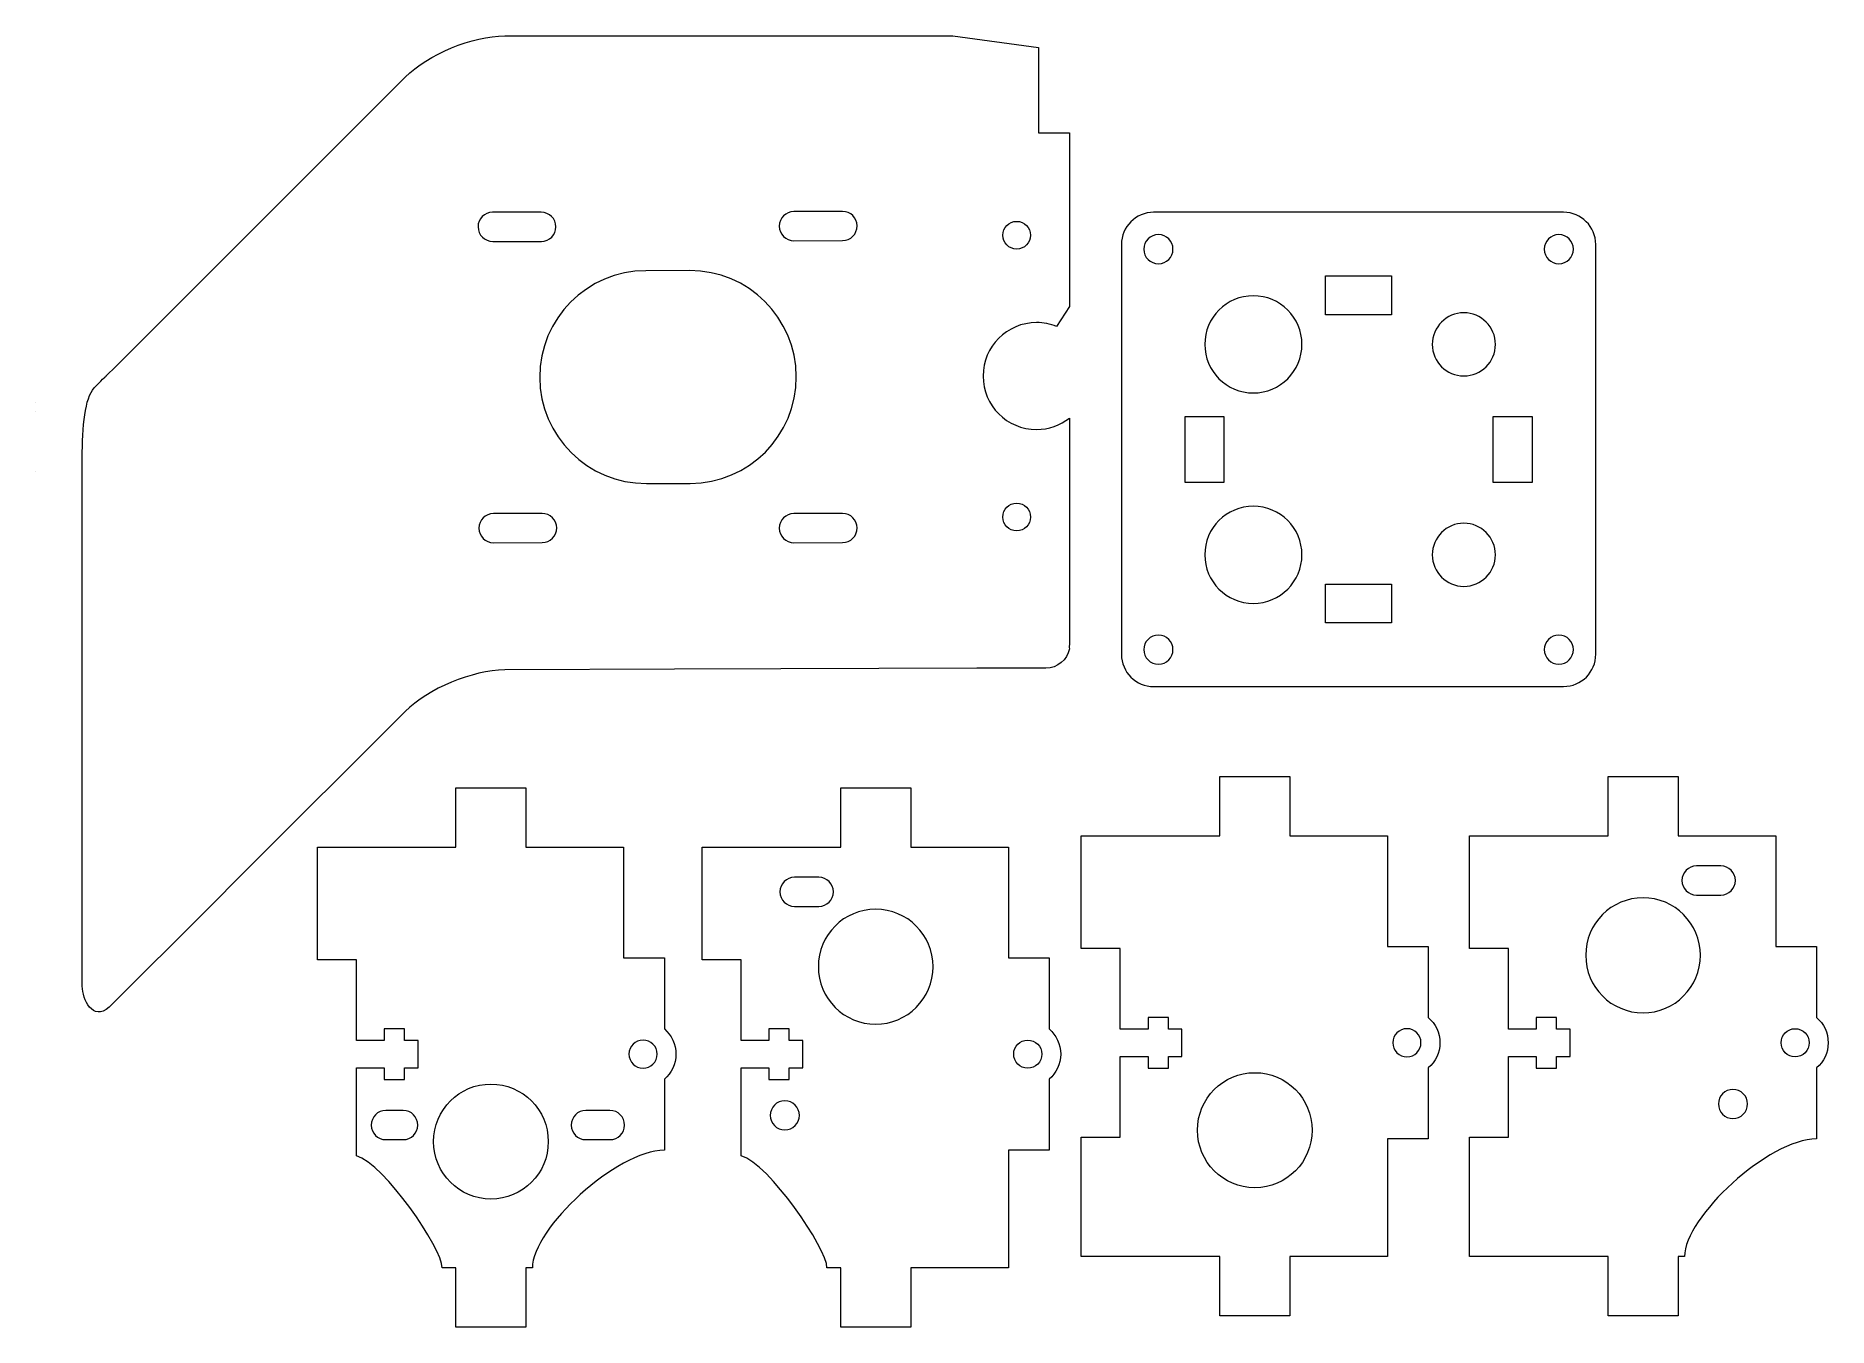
# Model space of a CAD drawing. Header units: inches. Extents: x 1148 to 1333, y 911 to 1044.
import ezdxf

# ---------------------------------------------------------------- set-up
doc = ezdxf.new("R2010")
doc.units = ezdxf.units.IN
doc.header["$MEASUREMENT"] = 0
doc.layers.add('Layer 19', color=7, linetype='Continuous')

# ---------------------------------------------------------------- blocks, each defined once
blk = doc.blocks.new('block 6')
at = {"layer": 'Layer 19', "lineweight": 0}
blk.add_open_spline([(1247.68, 1023.11), (1247.68, 1022.33), (1248.32, 1021.69), (1249.11, 1021.69), (1249.89, 1021.69), (1250.53, 1022.33), (1250.53, 1023.11), (1250.53, 1023.9), (1249.89, 1024.54), (1249.11, 1024.54), (1248.32, 1024.54), (1247.68, 1023.9), (1247.68, 1023.11)], degree=3, knots=[0, 0, 0, 0, 1, 1, 1, 2, 2, 2, 3, 3, 3, 4, 4, 4, 4], dxfattribs=at)
blk = doc.blocks.new('block 7')
at = {"layer": 'Layer 19', "lineweight": 0}
blk.add_open_spline([(1247.68, 994.11), (1247.68, 993.33), (1248.32, 992.69), (1249.11, 992.69), (1249.89, 992.69), (1250.53, 993.33), (1250.53, 994.11), (1250.53, 994.9), (1249.89, 995.54), (1249.11, 995.54), (1248.32, 995.54), (1247.68, 994.9), (1247.68, 994.11)], degree=3, knots=[0, 0, 0, 0, 1, 1, 1, 2, 2, 2, 3, 3, 3, 4, 4, 4, 4], dxfattribs=at)

msp = doc.modelspace()

# ---------------------------------------------------------------- linework, layer by layer
at = {"layer": 'Layer 19', "lineweight": 0}
for points in [[(1287.69, 1018.92), (1287.69, 1014.92), (1280.89, 1014.92), (1280.89, 1018.92), (1287.69, 1018.92)], [(1148.18, 1005.86), (1148.18, 1005.86)], [(1148.18, 1004.98), (1148.18, 1004.98)], [(1266.44, 1004.47), (1270.44, 1004.47), (1270.44, 997.67), (1266.44, 997.67), (1266.44, 1004.47)], [(1302.15, 997.66), (1298.15, 997.67), (1298.15, 1004.47), (1302.15, 1004.47), (1302.15, 997.66)], [(1148.18, 998.81), (1148.18, 998.81)], [(1280.89, 983.21), (1280.89, 987.21), (1287.69, 987.21), (1287.69, 983.21), (1280.89, 983.21)], [(1263.21, 976.66), (1305.39, 976.67)], [(1166.01, 953.93), (1166.01, 953.93)], [(1239.61, 916.83), (1239.61, 916.83)]]:
    msp.add_lwpolyline(points, dxfattribs=at)
for points, knots in [([(1152.96, 986.1), (1152.96, 986.1), (1152.96, 945.82), (1152.96, 945.82), (1152.96, 944.46), (1154.03, 942.18), (1155.73, 943.65), (1155.73, 943.65), (1166.01, 953.93), (1166.01, 953.93), (1166.01, 953.93), (1169.44, 957.37), (1169.44, 957.37), (1169.44, 957.37), (1186.19, 974.11), (1186.19, 974.11), (1188.52, 976.44), (1193.13, 978.36), (1196.43, 978.37), (1196.43, 978.37), (1213.91, 978.44), (1213.91, 978.44), (1213.91, 978.44), (1224.85, 978.48), (1224.85, 978.48), (1224.85, 978.48), (1245.02, 978.55), (1245.02, 978.55), (1245.02, 978.55), (1252.1, 978.55), (1252.1, 978.55), (1253.31, 978.55), (1254.31, 979.41), (1254.53, 980.55), (1254.5, 980.71), (1254.53, 980.86), (1254.53, 981.2), (1254.53, 981.2), (1254.53, 1004.29), (1254.53, 1004.29), (1253.59, 1003.56), (1252.42, 1003.12), (1251.15, 1003.12), (1248.11, 1003.12), (1245.65, 1005.58), (1245.65, 1008.62), (1245.65, 1011.66), (1248.11, 1014.12), (1251.15, 1014.12), (1251.87, 1014.12), (1252.56, 1013.98), (1253.2, 1013.72), (1253.2, 1013.72), (1254.53, 1015.76), (1254.53, 1015.76), (1254.53, 1015.76), (1254.53, 1033.64), (1254.53, 1033.64), (1254.53, 1033.64), (1251.36, 1033.64), (1251.36, 1033.64), (1251.36, 1033.64), (1251.36, 1042.43), (1251.36, 1042.43), (1251.36, 1042.43), (1242.54, 1043.63), (1242.54, 1043.63), (1242.54, 1043.63), (1220.26, 1043.63), (1220.26, 1043.63), (1220.26, 1043.63), (1213.21, 1043.63), (1213.21, 1043.63), (1213.21, 1043.63), (1196.43, 1043.63), (1196.43, 1043.63), (1193.13, 1043.63), (1188.52, 1041.72), (1186.19, 1039.39), (1186.19, 1039.39), (1156.41, 1009.61), (1156.41, 1009.61), (1156.41, 1009.61), (1155.43, 1008.63), (1155.43, 1008.63), (1155.43, 1008.63), (1154.84, 1008.11), (1154.19, 1007.4), (1153.23, 1006.34), (1152.96, 1003.46), (1152.96, 1000.16), (1152.96, 1000.16), (1152.96, 993.16), (1152.96, 993.16), (1152.96, 993.16), (1152.96, 986.1), (1152.96, 986.1)], [0, 0, 0, 0, 1, 1, 1, 2, 2, 2, 3, 3, 3, 4, 4, 4, 5, 5, 5, 6, 6, 6, 7, 7, 7, 8, 8, 8, 9, 9, 9, 10, 10, 10, 11, 11, 11, 12, 12, 12, 13, 13, 13, 14, 14, 14, 15, 15, 15, 16, 16, 16, 17, 17, 17, 18, 18, 18, 19, 19, 19, 20, 20, 20, 21, 21, 21, 22, 22, 22, 23, 23, 23, 24, 24, 24, 25, 25, 25, 26, 26, 26, 27, 27, 27, 28, 28, 28, 29, 29, 29, 30, 30, 30, 31, 31, 31, 32, 32, 32, 32]), ([(1195.19, 1022.47), (1194.36, 1022.47), (1193.69, 1023.14), (1193.68, 1023.97), (1193.68, 1024.79), (1194.35, 1025.47), (1195.18, 1025.47), (1195.18, 1025.47), (1200.19, 1025.48), (1200.19, 1025.48), (1201.02, 1025.48), (1201.69, 1024.81), (1201.69, 1023.98), (1201.7, 1023.15), (1201.03, 1022.48), (1200.2, 1022.48), (1200.2, 1022.48), (1195.19, 1022.47), (1195.19, 1022.47)], [0, 0, 0, 0, 1, 1, 1, 2, 2, 2, 3, 3, 3, 4, 4, 4, 5, 5, 5, 6, 6, 6, 6]), ([(1226.19, 1022.55), (1225.36, 1022.55), (1224.68, 1023.22), (1224.68, 1024.05), (1224.68, 1024.88), (1225.35, 1025.55), (1226.18, 1025.55), (1226.18, 1025.55), (1231.19, 1025.56), (1231.19, 1025.56), (1232.02, 1025.56), (1232.69, 1024.9), (1232.69, 1024.07), (1232.69, 1023.24), (1232.03, 1022.56), (1231.2, 1022.56), (1231.2, 1022.56), (1226.19, 1022.55), (1226.19, 1022.55)], [0, 0, 0, 0, 1, 1, 1, 2, 2, 2, 3, 3, 3, 4, 4, 4, 5, 5, 5, 6, 6, 6, 6]), ([(1305.39, 976.67), (1307.21, 976.67), (1308.7, 978.16), (1308.7, 979.98), (1308.7, 979.98), (1308.69, 1022.16), (1308.69, 1022.16), (1308.69, 1023.99), (1307.2, 1025.48), (1305.38, 1025.48), (1305.38, 1025.48), (1263.2, 1025.47), (1263.2, 1025.47), (1261.37, 1025.47), (1259.88, 1023.98), (1259.88, 1022.15), (1259.88, 1022.15), (1259.89, 979.97), (1259.89, 979.97), (1259.89, 978.15), (1261.38, 976.66), (1263.21, 976.66)], [0, 0, 0, 0, 1, 1, 1, 2, 2, 2, 3, 3, 3, 4, 4, 4, 5, 5, 5, 6, 6, 6, 7, 7, 7, 7]), ([(1263.69, 1023.17), (1264.52, 1023.17), (1265.19, 1022.5), (1265.19, 1021.67), (1265.19, 1020.84), (1264.52, 1020.17), (1263.69, 1020.17), (1262.86, 1020.17), (1262.19, 1020.84), (1262.19, 1021.67), (1262.19, 1022.5), (1262.86, 1023.17), (1263.69, 1023.17)], [0, 0, 0, 0, 1, 1, 1, 2, 2, 2, 3, 3, 3, 4, 4, 4, 4]), ([(1306.4, 1021.67), (1306.4, 1020.84), (1305.72, 1020.17), (1304.9, 1020.17), (1304.07, 1020.17), (1303.4, 1020.84), (1303.4, 1021.67), (1303.4, 1022.5), (1304.07, 1023.17), (1304.9, 1023.17), (1305.72, 1023.17), (1306.4, 1022.5), (1306.4, 1021.67)], [0, 0, 0, 0, 1, 1, 1, 2, 2, 2, 3, 3, 3, 4, 4, 4, 4]), ([(1211.01, 997.56), (1204.96, 997.55), (1200.05, 1002.44), (1200.03, 1008.48), (1200.01, 1014.53), (1204.9, 1019.45), (1210.95, 1019.46), (1210.95, 1019.46), (1215.45, 1019.47), (1215.45, 1019.47), (1221.5, 1019.49), (1226.41, 1014.6), (1226.43, 1008.55), (1226.45, 1002.5), (1221.56, 997.59), (1215.51, 997.57), (1215.51, 997.57), (1211.01, 997.56), (1211.01, 997.56)], [0, 0, 0, 0, 1, 1, 1, 2, 2, 2, 3, 3, 3, 4, 4, 4, 5, 5, 5, 6, 6, 6, 6]), ([(1273.46, 1016.88), (1276.22, 1016.88), (1278.46, 1014.64), (1278.46, 1011.88), (1278.46, 1009.12), (1276.22, 1006.88), (1273.46, 1006.88), (1270.7, 1006.88), (1268.46, 1009.12), (1268.46, 1011.88), (1268.46, 1014.64), (1270.7, 1016.88), (1273.46, 1016.88)], [0, 0, 0, 0, 1, 1, 1, 2, 2, 2, 3, 3, 3, 4, 4, 4, 4]), ([(1295.12, 1015.13), (1296.92, 1015.13), (1298.37, 1013.67), (1298.37, 1011.88), (1298.37, 1010.08), (1296.92, 1008.63), (1295.12, 1008.63), (1293.33, 1008.63), (1291.87, 1010.08), (1291.87, 1011.88), (1291.87, 1013.67), (1293.33, 1015.13), (1295.12, 1015.13)], [0, 0, 0, 0, 1, 1, 1, 2, 2, 2, 3, 3, 3, 4, 4, 4, 4]), ([(1195.27, 991.47), (1194.44, 991.47), (1193.77, 992.14), (1193.77, 992.97), (1193.77, 993.79), (1194.43, 994.47), (1195.26, 994.47), (1195.26, 994.47), (1200.27, 994.48), (1200.27, 994.48), (1201.1, 994.48), (1201.77, 993.81), (1201.78, 992.98), (1201.78, 992.15), (1201.11, 991.48), (1200.28, 991.48), (1200.28, 991.48), (1195.27, 991.47), (1195.27, 991.47)], [0, 0, 0, 0, 1, 1, 1, 2, 2, 2, 3, 3, 3, 4, 4, 4, 5, 5, 5, 6, 6, 6, 6]), ([(1226.19, 991.47), (1225.36, 991.47), (1224.68, 992.14), (1224.68, 992.97), (1224.68, 993.79), (1225.35, 994.47), (1226.18, 994.47), (1226.18, 994.47), (1231.19, 994.48), (1231.19, 994.48), (1232.02, 994.48), (1232.69, 993.81), (1232.69, 992.98), (1232.69, 992.15), (1232.03, 991.48), (1231.2, 991.48), (1231.2, 991.48), (1226.19, 991.47), (1226.19, 991.47)], [0, 0, 0, 0, 1, 1, 1, 2, 2, 2, 3, 3, 3, 4, 4, 4, 5, 5, 5, 6, 6, 6, 6]), ([(1273.46, 995.22), (1276.22, 995.22), (1278.46, 992.98), (1278.46, 990.22), (1278.46, 987.46), (1276.22, 985.22), (1273.46, 985.22), (1270.7, 985.22), (1268.46, 987.46), (1268.46, 990.22), (1268.46, 992.98), (1270.7, 995.22), (1273.46, 995.22)], [0, 0, 0, 0, 1, 1, 1, 2, 2, 2, 3, 3, 3, 4, 4, 4, 4]), ([(1295.12, 993.47), (1296.92, 993.47), (1298.37, 992.02), (1298.37, 990.22), (1298.37, 988.43), (1296.92, 986.97), (1295.12, 986.97), (1293.33, 986.97), (1291.87, 988.43), (1291.87, 990.22), (1291.87, 992.02), (1293.33, 993.47), (1295.12, 993.47)], [0, 0, 0, 0, 1, 1, 1, 2, 2, 2, 3, 3, 3, 4, 4, 4, 4]), ([(1262.19, 980.46), (1262.19, 981.29), (1262.86, 981.96), (1263.69, 981.96), (1264.52, 981.96), (1265.19, 981.29), (1265.19, 980.46), (1265.19, 979.64), (1264.52, 978.96), (1263.69, 978.96), (1262.86, 978.96), (1262.19, 979.64), (1262.19, 980.46)], [0, 0, 0, 0, 1, 1, 1, 2, 2, 2, 3, 3, 3, 4, 4, 4, 4]), ([(1304.9, 978.96), (1304.07, 978.96), (1303.4, 979.64), (1303.4, 980.46), (1303.4, 981.29), (1304.07, 981.96), (1304.9, 981.96), (1305.72, 981.96), (1306.4, 981.29), (1306.4, 980.46), (1306.4, 979.64), (1305.72, 978.96), (1304.9, 978.96)], [0, 0, 0, 0, 1, 1, 1, 2, 2, 2, 3, 3, 3, 4, 4, 4, 4]), ([(1292.66, 940), (1292.66, 941.04), (1292.19, 941.97), (1291.46, 942.59), (1291.46, 942.59), (1291.46, 949.9), (1291.46, 949.9), (1291.46, 949.9), (1287.26, 949.9), (1287.26, 949.9), (1287.26, 949.9), (1287.26, 961.3), (1287.26, 961.3), (1287.26, 961.3), (1277.21, 961.3), (1277.21, 961.3), (1277.21, 961.3), (1277.21, 967.4), (1277.21, 967.4), (1277.21, 967.4), (1270.01, 967.4), (1270.01, 967.4), (1270.01, 967.4), (1270.01, 961.3), (1270.01, 961.3), (1270.01, 961.3), (1255.76, 961.3), (1255.76, 961.3), (1255.76, 961.3), (1255.76, 949.7), (1255.76, 949.7), (1255.76, 949.7), (1259.76, 949.7), (1259.76, 949.7), (1259.76, 949.7), (1259.76, 941.4), (1259.76, 941.4), (1259.76, 941.4), (1262.63, 941.4), (1262.63, 941.4), (1262.63, 941.4), (1262.63, 942.6), (1262.63, 942.6), (1262.63, 942.6), (1264.73, 942.6), (1264.73, 942.6), (1264.73, 942.6), (1264.73, 941.4), (1264.73, 941.4), (1264.73, 941.4), (1266.11, 941.4), (1266.11, 941.4), (1266.11, 941.4), (1266.11, 938.6), (1266.11, 938.6), (1266.11, 938.6), (1264.73, 938.6), (1264.73, 938.6), (1264.73, 938.6), (1264.73, 937.4), (1264.73, 937.4), (1264.73, 937.4), (1262.63, 937.4), (1262.63, 937.4), (1262.63, 937.4), (1262.63, 938.6), (1262.63, 938.6), (1262.63, 938.6), (1259.76, 938.6), (1259.76, 938.6), (1259.76, 938.6), (1259.76, 930.3), (1259.76, 930.3), (1259.76, 930.3), (1255.76, 930.3), (1255.76, 930.3), (1255.76, 930.3), (1255.76, 918), (1255.76, 918), (1255.76, 918), (1270.01, 918), (1270.01, 918), (1270.01, 918), (1270.01, 911.9), (1270.01, 911.9), (1270.01, 911.9), (1277.21, 911.9), (1277.21, 911.9), (1277.21, 911.9), (1277.21, 918), (1277.21, 918), (1277.21, 918), (1287.26, 918), (1287.26, 918), (1287.26, 918), (1287.26, 930.1), (1287.26, 930.1), (1287.26, 930.1), (1291.46, 930.1), (1291.46, 930.1), (1291.46, 930.1), (1291.46, 937.41), (1291.46, 937.41), (1292.19, 938.04), (1292.66, 938.96), (1292.66, 940)], [0, 0, 0, 0, 1, 1, 1, 2, 2, 2, 3, 3, 3, 4, 4, 4, 5, 5, 5, 6, 6, 6, 7, 7, 7, 8, 8, 8, 9, 9, 9, 10, 10, 10, 11, 11, 11, 12, 12, 12, 13, 13, 13, 14, 14, 14, 15, 15, 15, 16, 16, 16, 17, 17, 17, 18, 18, 18, 19, 19, 19, 20, 20, 20, 21, 21, 21, 22, 22, 22, 23, 23, 23, 24, 24, 24, 25, 25, 25, 26, 26, 26, 27, 27, 27, 28, 28, 28, 29, 29, 29, 30, 30, 30, 31, 31, 31, 32, 32, 32, 33, 33, 33, 34, 34, 34, 35, 35, 35, 35]), ([(1331.41, 930.1), (1331.41, 930.1), (1331.41, 937.41), (1331.41, 937.41), (1332.14, 938.04), (1332.61, 938.96), (1332.61, 940), (1332.61, 941.04), (1332.14, 941.97), (1331.41, 942.59), (1331.41, 942.59), (1331.41, 949.9), (1331.41, 949.9), (1331.41, 949.9), (1327.21, 949.9), (1327.21, 949.9), (1327.21, 949.9), (1327.21, 961.3), (1327.21, 961.3), (1327.21, 961.3), (1317.16, 961.3), (1317.16, 961.3), (1317.16, 961.3), (1317.16, 967.4), (1317.16, 967.4), (1317.16, 967.4), (1309.96, 967.4), (1309.96, 967.4), (1309.96, 967.4), (1309.96, 961.3), (1309.96, 961.3), (1309.96, 961.3), (1295.71, 961.3), (1295.71, 961.3), (1295.71, 961.3), (1295.71, 949.7), (1295.71, 949.7), (1295.71, 949.7), (1299.71, 949.7), (1299.71, 949.7), (1299.71, 949.7), (1299.71, 941.4), (1299.71, 941.4), (1299.71, 941.4), (1302.57, 941.4), (1302.57, 941.4), (1302.57, 941.4), (1302.57, 942.6), (1302.57, 942.6), (1302.57, 942.6), (1304.67, 942.6), (1304.67, 942.6), (1304.67, 942.6), (1304.67, 941.4), (1304.67, 941.4), (1304.67, 941.4), (1306.06, 941.4), (1306.06, 941.4), (1306.06, 941.4), (1306.06, 938.6), (1306.06, 938.6), (1306.06, 938.6), (1304.67, 938.6), (1304.67, 938.6), (1304.67, 938.6), (1304.67, 937.4), (1304.67, 937.4), (1304.67, 937.4), (1302.57, 937.4), (1302.57, 937.4), (1302.57, 937.4), (1302.57, 938.6), (1302.57, 938.6), (1302.57, 938.6), (1299.71, 938.6), (1299.71, 938.6), (1299.71, 938.6), (1299.71, 930.3), (1299.71, 930.3), (1299.71, 930.3), (1295.71, 930.3), (1295.71, 930.3), (1295.71, 930.3), (1295.71, 918), (1295.71, 918), (1295.71, 918), (1309.96, 918), (1309.96, 918), (1309.96, 918), (1309.96, 911.9), (1309.96, 911.9), (1309.96, 911.9), (1317.16, 911.9), (1317.16, 911.9), (1317.16, 911.9), (1317.16, 918), (1317.16, 918), (1317.16, 918), (1317.82, 918), (1317.82, 918), (1317.82, 918), (1317.82, 918), (1317.82, 918), (1317.82, 922.02), (1326.46, 930.1), (1331.41, 930.1), (1331.41, 930.1), (1331.41, 930.1), (1331.41, 930.1)], [0, 0, 0, 0, 1, 1, 1, 2, 2, 2, 3, 3, 3, 4, 4, 4, 5, 5, 5, 6, 6, 6, 7, 7, 7, 8, 8, 8, 9, 9, 9, 10, 10, 10, 11, 11, 11, 12, 12, 12, 13, 13, 13, 14, 14, 14, 15, 15, 15, 16, 16, 16, 17, 17, 17, 18, 18, 18, 19, 19, 19, 20, 20, 20, 21, 21, 21, 22, 22, 22, 23, 23, 23, 24, 24, 24, 25, 25, 25, 26, 26, 26, 27, 27, 27, 28, 28, 28, 29, 29, 29, 30, 30, 30, 31, 31, 31, 32, 32, 32, 33, 33, 33, 34, 34, 34, 35, 35, 35, 36, 36, 36, 36]), ([(1181.16, 928.36), (1184.05, 927.55), (1190, 918.81), (1190, 916.83), (1190, 916.83), (1190, 916.83), (1190, 916.83), (1190, 916.83), (1191.41, 916.83), (1191.41, 916.83), (1191.41, 916.83), (1191.41, 910.73), (1191.41, 910.73), (1191.41, 910.73), (1198.61, 910.73), (1198.61, 910.73), (1198.61, 910.73), (1198.61, 916.83), (1198.61, 916.83), (1198.61, 916.83), (1199.27, 916.83), (1199.27, 916.83), (1199.27, 916.83), (1199.27, 916.83), (1199.27, 916.83), (1199.27, 920.85), (1207.91, 928.93), (1212.86, 928.93), (1212.86, 928.93), (1212.86, 936.24), (1212.86, 936.24), (1213.59, 936.87), (1214.05, 937.79), (1214.05, 938.83), (1214.05, 939.87), (1213.59, 940.79), (1212.86, 941.42), (1212.86, 941.42), (1212.86, 948.73), (1212.86, 948.73), (1212.86, 948.73), (1208.66, 948.73), (1208.66, 948.73), (1208.66, 948.73), (1208.66, 960.13), (1208.66, 960.13), (1208.66, 960.13), (1198.61, 960.13), (1198.61, 960.13), (1198.61, 960.13), (1198.61, 966.23), (1198.61, 966.23), (1198.61, 966.23), (1191.41, 966.23), (1191.41, 966.23), (1191.41, 966.23), (1191.41, 960.13), (1191.41, 960.13), (1191.41, 960.13), (1177.16, 960.13), (1177.16, 960.13), (1177.16, 960.13), (1177.16, 948.53), (1177.16, 948.53), (1177.16, 948.53), (1181.16, 948.53), (1181.16, 948.53), (1181.16, 948.53), (1181.16, 940.23), (1181.16, 940.23), (1181.16, 940.23), (1184.02, 940.23), (1184.02, 940.23), (1184.02, 940.23), (1184.02, 941.43), (1184.02, 941.43), (1184.02, 941.43), (1186.12, 941.43), (1186.12, 941.43), (1186.12, 941.43), (1186.12, 940.23), (1186.12, 940.23), (1186.12, 940.23), (1187.51, 940.23), (1187.51, 940.23), (1187.51, 940.23), (1187.51, 937.43), (1187.51, 937.43), (1187.51, 937.43), (1186.12, 937.43), (1186.12, 937.43), (1186.12, 937.43), (1186.12, 936.23), (1186.12, 936.23), (1186.12, 936.23), (1184.02, 936.23), (1184.02, 936.23), (1184.02, 936.23), (1184.02, 937.43), (1184.02, 937.43), (1184.02, 937.43), (1181.16, 937.43), (1181.16, 937.43), (1181.16, 937.43), (1181.16, 928.36), (1181.16, 928.36), (1181.16, 928.36), (1181.16, 928.36), (1181.16, 928.36)], [0, 0, 0, 0, 1, 1, 1, 2, 2, 2, 3, 3, 3, 4, 4, 4, 5, 5, 5, 6, 6, 6, 7, 7, 7, 8, 8, 8, 9, 9, 9, 10, 10, 10, 11, 11, 11, 12, 12, 12, 13, 13, 13, 14, 14, 14, 15, 15, 15, 16, 16, 16, 17, 17, 17, 18, 18, 18, 19, 19, 19, 20, 20, 20, 21, 21, 21, 22, 22, 22, 23, 23, 23, 24, 24, 24, 25, 25, 25, 26, 26, 26, 27, 27, 27, 28, 28, 28, 29, 29, 29, 30, 30, 30, 31, 31, 31, 32, 32, 32, 33, 33, 33, 34, 34, 34, 35, 35, 35, 36, 36, 36, 36]), ([(1252.45, 928.93), (1252.45, 928.93), (1252.45, 936.24), (1252.45, 936.24), (1253.18, 936.87), (1253.64, 937.79), (1253.64, 938.83), (1253.64, 939.87), (1253.18, 940.79), (1252.45, 941.42), (1252.45, 941.42), (1252.45, 948.73), (1252.45, 948.73), (1252.45, 948.73), (1248.25, 948.73), (1248.25, 948.73), (1248.25, 948.73), (1248.25, 960.13), (1248.25, 960.13), (1248.25, 960.13), (1238.2, 960.13), (1238.2, 960.13), (1238.2, 960.13), (1238.2, 966.23), (1238.2, 966.23), (1238.2, 966.23), (1231, 966.23), (1231, 966.23), (1231, 966.23), (1231, 960.13), (1231, 960.13), (1231, 960.13), (1216.75, 960.13), (1216.75, 960.13), (1216.75, 960.13), (1216.75, 948.53), (1216.75, 948.53), (1216.75, 948.53), (1220.75, 948.53), (1220.75, 948.53), (1220.75, 948.53), (1220.75, 940.23), (1220.75, 940.23), (1220.75, 940.23), (1223.61, 940.23), (1223.61, 940.23), (1223.61, 940.23), (1223.61, 941.43), (1223.61, 941.43), (1223.61, 941.43), (1225.71, 941.43), (1225.71, 941.43), (1225.71, 941.43), (1225.71, 940.23), (1225.71, 940.23), (1225.71, 940.23), (1227.1, 940.23), (1227.1, 940.23), (1227.1, 940.23), (1227.1, 937.43), (1227.1, 937.43), (1227.1, 937.43), (1225.71, 937.43), (1225.71, 937.43), (1225.71, 937.43), (1225.71, 936.23), (1225.71, 936.23), (1225.71, 936.23), (1223.61, 936.23), (1223.61, 936.23), (1223.61, 936.23), (1223.61, 937.43), (1223.61, 937.43), (1223.61, 937.43), (1220.75, 937.43), (1220.75, 937.43), (1220.75, 937.43), (1220.75, 928.36), (1220.75, 928.36), (1220.75, 928.36), (1220.75, 928.36), (1220.75, 928.36), (1223.64, 927.55), (1229.59, 918.81), (1229.59, 916.83), (1229.59, 916.83), (1229.59, 916.83), (1229.59, 916.83), (1229.59, 916.83), (1231, 916.83), (1231, 916.83), (1231, 916.83), (1231, 910.73), (1231, 910.73), (1231, 910.73), (1238.2, 910.73), (1238.2, 910.73), (1238.2, 910.73), (1238.2, 916.83), (1238.2, 916.83), (1238.2, 916.83), (1248.25, 916.83), (1248.25, 916.83), (1248.25, 916.83), (1248.25, 928.93), (1248.25, 928.93), (1248.25, 928.93), (1252.45, 928.93), (1252.45, 928.93), (1252.45, 928.93), (1252.45, 928.93), (1252.45, 928.93)], [0, 0, 0, 0, 1, 1, 1, 2, 2, 2, 3, 3, 3, 4, 4, 4, 5, 5, 5, 6, 6, 6, 7, 7, 7, 8, 8, 8, 9, 9, 9, 10, 10, 10, 11, 11, 11, 12, 12, 12, 13, 13, 13, 14, 14, 14, 15, 15, 15, 16, 16, 16, 17, 17, 17, 18, 18, 18, 19, 19, 19, 20, 20, 20, 21, 21, 21, 22, 22, 22, 23, 23, 23, 24, 24, 24, 25, 25, 25, 26, 26, 26, 27, 27, 27, 28, 28, 28, 29, 29, 29, 30, 30, 30, 31, 31, 31, 32, 32, 32, 33, 33, 33, 34, 34, 34, 35, 35, 35, 36, 36, 36, 37, 37, 37, 37]), ([(1323.06, 956.7), (1323.06, 955.87), (1322.39, 955.2), (1321.56, 955.2), (1321.56, 955.2), (1319.06, 955.2), (1319.06, 955.2), (1318.24, 955.2), (1317.56, 955.87), (1317.56, 956.7), (1317.56, 956.7), (1317.56, 956.7), (1317.56, 956.7), (1317.56, 957.53), (1318.24, 958.2), (1319.06, 958.2), (1319.06, 958.2), (1321.56, 958.2), (1321.56, 958.2), (1322.39, 958.2), (1323.06, 957.53), (1323.06, 956.7), (1323.06, 956.7), (1323.06, 956.7), (1323.06, 956.7)], [0, 0, 0, 0, 1, 1, 1, 2, 2, 2, 3, 3, 3, 4, 4, 4, 5, 5, 5, 6, 6, 6, 7, 7, 7, 8, 8, 8, 8]), ([(1230.25, 955.53), (1230.25, 954.7), (1229.57, 954.03), (1228.75, 954.03), (1228.75, 954.03), (1226.25, 954.03), (1226.25, 954.03), (1225.42, 954.03), (1224.75, 954.7), (1224.75, 955.53), (1224.75, 955.53), (1224.75, 955.53), (1224.75, 955.53), (1224.75, 956.36), (1225.42, 957.03), (1226.25, 957.03), (1226.25, 957.03), (1228.75, 957.03), (1228.75, 957.03), (1229.57, 957.03), (1230.25, 956.36), (1230.25, 955.53), (1230.25, 955.53), (1230.25, 955.53), (1230.25, 955.53)], [0, 0, 0, 0, 1, 1, 1, 2, 2, 2, 3, 3, 3, 4, 4, 4, 5, 5, 5, 6, 6, 6, 7, 7, 7, 8, 8, 8, 8]), ([(1240.5, 947.83), (1240.5, 944.56), (1237.85, 941.91), (1234.6, 941.91), (1231.34, 941.91), (1228.7, 944.56), (1228.7, 947.83), (1228.7, 951.1), (1231.34, 953.75), (1234.6, 953.75), (1237.85, 953.75), (1240.5, 951.1), (1240.5, 947.83)], [0, 0, 0, 0, 1, 1, 1, 2, 2, 2, 3, 3, 3, 4, 4, 4, 4]), ([(1319.46, 949), (1319.46, 945.73), (1316.82, 943.08), (1313.56, 943.08), (1310.3, 943.08), (1307.66, 945.73), (1307.66, 949), (1307.66, 952.27), (1310.3, 954.92), (1313.56, 954.92), (1316.82, 954.92), (1319.46, 952.27), (1319.46, 949)], [0, 0, 0, 0, 1, 1, 1, 2, 2, 2, 3, 3, 3, 4, 4, 4, 4]), ([(1290.71, 940), (1290.71, 939.2), (1290.06, 938.55), (1289.26, 938.55), (1288.46, 938.55), (1287.81, 939.2), (1287.81, 940), (1287.81, 940.8), (1288.46, 941.45), (1289.26, 941.45), (1290.06, 941.45), (1290.71, 940.8), (1290.71, 940)], [0, 0, 0, 0, 1, 1, 1, 2, 2, 2, 3, 3, 3, 4, 4, 4, 4]), ([(1330.66, 940), (1330.66, 940.8), (1330.01, 941.45), (1329.21, 941.45), (1328.41, 941.45), (1327.76, 940.8), (1327.76, 940), (1327.76, 939.2), (1328.41, 938.55), (1329.21, 938.55), (1330.01, 938.55), (1330.66, 939.2), (1330.66, 940)], [0, 0, 0, 0, 1, 1, 1, 2, 2, 2, 3, 3, 3, 4, 4, 4, 4]), ([(1212.11, 938.83), (1212.11, 938.03), (1211.46, 937.38), (1210.66, 937.38), (1209.86, 937.38), (1209.21, 938.03), (1209.21, 938.83), (1209.21, 939.63), (1209.86, 940.28), (1210.66, 940.28), (1211.46, 940.28), (1212.11, 939.63), (1212.11, 938.83)], [0, 0, 0, 0, 1, 1, 1, 2, 2, 2, 3, 3, 3, 4, 4, 4, 4]), ([(1251.7, 938.83), (1251.7, 939.63), (1251.05, 940.28), (1250.25, 940.28), (1249.45, 940.28), (1248.8, 939.63), (1248.8, 938.83), (1248.8, 938.03), (1249.45, 937.38), (1250.25, 937.38), (1251.05, 937.38), (1251.7, 938.03), (1251.7, 938.83)], [0, 0, 0, 0, 1, 1, 1, 2, 2, 2, 3, 3, 3, 4, 4, 4, 4]), ([(1279.51, 931), (1279.51, 934.27), (1276.87, 936.92), (1273.61, 936.92), (1270.35, 936.92), (1267.71, 934.27), (1267.71, 931), (1267.71, 927.73), (1270.35, 925.08), (1273.61, 925.08), (1276.87, 925.08), (1279.51, 927.73), (1279.51, 931)], [0, 0, 0, 0, 1, 1, 1, 2, 2, 2, 3, 3, 3, 4, 4, 4, 4]), ([(1200.91, 929.83), (1200.91, 933.1), (1198.27, 935.75), (1195.01, 935.75), (1191.75, 935.75), (1189.11, 933.1), (1189.11, 929.83), (1189.11, 926.56), (1191.75, 923.91), (1195.01, 923.91), (1198.27, 923.91), (1200.91, 926.56), (1200.91, 929.83)], [0, 0, 0, 0, 1, 1, 1, 2, 2, 2, 3, 3, 3, 4, 4, 4, 4]), ([(1324.31, 933.7), (1324.31, 932.87), (1323.64, 932.2), (1322.81, 932.2), (1321.98, 932.2), (1321.31, 932.87), (1321.31, 933.7), (1321.31, 934.53), (1321.98, 935.2), (1322.81, 935.2), (1323.64, 935.2), (1324.31, 934.53), (1324.31, 933.7)], [0, 0, 0, 0, 1, 1, 1, 2, 2, 2, 3, 3, 3, 4, 4, 4, 4]), ([(1226.75, 932.53), (1226.75, 931.7), (1226.08, 931.03), (1225.25, 931.03), (1224.42, 931.03), (1223.75, 931.7), (1223.75, 932.53), (1223.75, 933.36), (1224.42, 934.03), (1225.25, 934.03), (1226.08, 934.03), (1226.75, 933.36), (1226.75, 932.53)], [0, 0, 0, 0, 1, 1, 1, 2, 2, 2, 3, 3, 3, 4, 4, 4, 4]), ([(1187.48, 931.53), (1187.48, 930.7), (1186.81, 930.03), (1185.98, 930.03), (1185.98, 930.03), (1184.19, 930.03), (1184.19, 930.03), (1183.36, 930.03), (1182.69, 930.7), (1182.69, 931.53), (1182.69, 931.53), (1182.69, 931.53), (1182.69, 931.53), (1182.69, 932.36), (1183.36, 933.03), (1184.19, 933.03), (1184.19, 933.03), (1185.98, 933.03), (1185.98, 933.03), (1186.81, 933.03), (1187.48, 932.36), (1187.48, 931.53), (1187.48, 931.53), (1187.48, 931.53), (1187.48, 931.53)], [0, 0, 0, 0, 1, 1, 1, 2, 2, 2, 3, 3, 3, 4, 4, 4, 5, 5, 5, 6, 6, 6, 7, 7, 7, 8, 8, 8, 8]), ([(1208.76, 931.53), (1208.76, 930.7), (1208.09, 930.03), (1207.26, 930.03), (1207.26, 930.03), (1204.77, 930.03), (1204.77, 930.03), (1203.94, 930.03), (1203.27, 930.7), (1203.27, 931.53), (1203.27, 931.53), (1203.27, 931.53), (1203.27, 931.53), (1203.27, 932.36), (1203.94, 933.03), (1204.77, 933.03), (1204.77, 933.03), (1207.26, 933.03), (1207.26, 933.03), (1208.09, 933.03), (1208.76, 932.36), (1208.76, 931.53), (1208.76, 931.53), (1208.76, 931.53), (1208.76, 931.53)], [0, 0, 0, 0, 1, 1, 1, 2, 2, 2, 3, 3, 3, 4, 4, 4, 5, 5, 5, 6, 6, 6, 7, 7, 7, 8, 8, 8, 8])]:
    msp.add_open_spline(points, degree=3, knots=knots, dxfattribs=at)

# ---------------------------------------------------------------- block references
at = {"layer": 'Layer 19'}
for name in ['block 6', 'block 7']:
    msp.add_blockref(name, (0, 0), dxfattribs=at)

doc.saveas('drawing.dxf')
